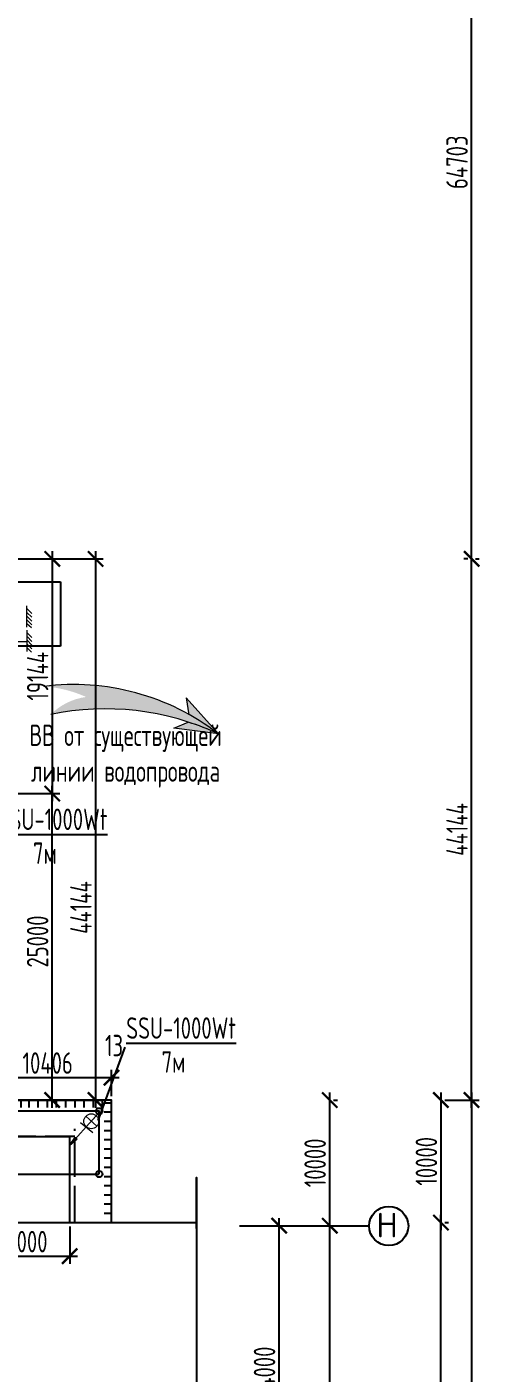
# Paper-space layout 'СГП' of a CAD drawing. Header units: millimetres. Extents: x 1 to 2190, y 0 to 1001.
# Drawn here: x 483.2 to 557.1, y 249.8 to 469.4 of the extents above; entities that cross this region are included whole.
import ezdxf

# ---------------------------------------------------------------- set-up
doc = ezdxf.new("R2010")
doc.units = ezdxf.units.MM
doc.header["$LTSCALE"] = 0.5
doc.linetypes.add('ACAD_ISO02W100', pattern=[15, 12, -3])
doc.layers.add('ЛИНИИ_01', color=7, linetype='Continuous', lineweight=9)
doc.layers.add('ТОНКИЕе', color=7, linetype='Continuous', lineweight=25)
doc.layers.add('построения', color=6, linetype='Continuous')
doc.layers.add('размеры', color=7, linetype='Continuous')
doc.styles.add('Наклонный', font='isocpeur.ttf', dxfattribs={"width": 0.7, "height": 3.5})
doc.styles.add('Наклонный 5', font='isocpeur.ttf', dxfattribs={"height": 7})
doc.linetypes.add('119-1 Кабель высоковольтный подземный', pattern='A,8,-2,[31,Russia-GOST_Topo.shx,S=0.15,R=180,X=0,Y=0],1,[31,Russia-GOST_Topo.shx,S=0.1,R=180,X=0,Y=0],6,[31,Russia-GOST_Topo.shx,S=0.1,R=0,X=0,Y=0],1,[31,Russia-GOST_Topo.shx,S=0.15,R=0,X=0,Y=0],-2', length=20)
doc.dimstyles.new('СТРОИТЕЛЬНЫЙ', dxfattribs={"dimtxt": 3.5, "dimasz": 2.5, "dimexe": 1.25, "dimexo": 0.625, "dimtad": 1, "dimdec": 0, "dimlfac": 500, "dimdsep": 46, "dimtxsty": 'Наклонный', "dimblk1": 'ARCHTICK', "dimblk2": 'ARCHTICK', "dimsah": 1, "dimcen": 0, "dimdle": 1.25, "dimadec": 0, "dimazin": 0, "dimtfac": 0.75, "dimtdec": 0, "dimtmove": 0, "dimatfit": 3, "dimldrblk": 'ARCHTICK', "dimfxl": 1, "dimtolj": 1, "dimtzin": 0, "dimarcsym": 0})
picture_1 = doc.add_image_def('image4.png', size_in_pixel=(451, 482))

# ---------------------------------------------------------------- blocks, each defined once
blk = doc.blocks.new('_ArchTick')
at = {"color": 0, "linetype": 'ByBlock', "const_width": 0.15}
blk.add_lwpolyline([(-0.5, -0.5), (0.5, 0.5)], dxfattribs=at)
blk = doc.blocks.new('*D839')
at = {"layer": 'Defpoints', "color": 0, "transparency": 16777216}
for p in [(476.19, 344.36), (487.33, 344.36), (476.19, 294.36)]:
    blk.add_point(p, dxfattribs=at)
at = {"layer": 'размеры', "color": 0, "lineweight": -2, "transparency": 16777216}
for p, q in [((487.33, 293.11), (487.33, 345.61)), ((476.81, 344.36), (488.58, 344.36)), ((476.81, 294.36), (488.58, 294.36))]:
    blk.add_line(p, q, dxfattribs=at)
at = {"layer": 'размеры', "color": 0, "lineweight": -2, "transparency": 16777216, "xscale": 2.5, "yscale": 2.5, "zscale": 2.5}
for p, rotation in [((487.33, 344.36), 90), ((487.33, 294.36), 270)]:
    blk.add_blockref('_ArchTick', p, dxfattribs=dict(at, rotation=rotation))
at = {"layer": 'размеры', "color": 0, "transparency": 16777216, "insert": (484.95, 320.22), "char_height": 3.5, "attachment_point": 5, "rotation": 90, "style": 'Наклонный'}
blk.add_mtext('\\A1;25000', dxfattribs=at)
blk = doc.blocks.new('*D860')
at = {"layer": 'Defpoints', "color": 0, "transparency": 16777216}
for p in [(476.2, 274.36), (490.19, 274.36), (490.19, 268.89)]:
    blk.add_point(p, dxfattribs=at)
at = {"layer": 'размеры', "color": 0, "lineweight": -2, "transparency": 16777216}
for p, q in [((476.2, 273.73), (476.2, 267.64)), ((490.19, 273.73), (490.19, 267.64)), ((474.95, 268.89), (491.44, 268.89))]:
    blk.add_line(p, q, dxfattribs=at)
at = {"layer": 'размеры', "color": 0, "lineweight": -2, "transparency": 16777216, "xscale": 2.5, "yscale": 2.5, "zscale": 2.5, "rotation": 180}
blk.add_blockref('_ArchTick', (476.2, 268.89), dxfattribs=at)
at = {"layer": 'размеры', "color": 0, "lineweight": -2, "transparency": 16777216, "xscale": 2.5, "yscale": 2.5, "zscale": 2.5}
blk.add_blockref('_ArchTick', (490.19, 268.89), dxfattribs=at)
at = {"layer": 'размеры', "color": 0, "transparency": 16777216, "insert": (483.19, 271.26), "char_height": 3.5, "attachment_point": 5, "style": 'Наклонный'}
blk.add_mtext('\\A1;7000', dxfattribs=at)
blk = doc.blocks.new('*D907')
at = {"layer": 'Defpoints', "color": 0, "transparency": 16777216}
for p in [(476.19, 382.65), (476.19, 344.36), (487.33, 344.36)]:
    blk.add_point(p, dxfattribs=at)
at = {"layer": 'размеры', "color": 0, "lineweight": -2, "transparency": 16777216}
for p, q in [((476.81, 382.65), (488.58, 382.65)), ((487.33, 383.9), (487.33, 343.11)), ((476.81, 344.36), (488.58, 344.36))]:
    blk.add_line(p, q, dxfattribs=at)
at = {"layer": 'размеры', "color": 0, "lineweight": -2, "transparency": 16777216, "xscale": 2.5, "yscale": 2.5, "zscale": 2.5}
for p, rotation in [((487.33, 382.65), 90), ((487.33, 344.36), 270)]:
    blk.add_blockref('_ArchTick', p, dxfattribs=dict(at, rotation=rotation))
at = {"layer": 'размеры', "color": 0, "transparency": 16777216, "insert": (484.95, 363.5), "char_height": 3.5, "attachment_point": 5, "rotation": 90, "style": 'Наклонный'}
blk.add_mtext('\\A1;19144', dxfattribs=at)
blk = doc.blocks.new('*D908')
at = {"layer": 'Defpoints', "color": 0, "transparency": 16777216}
for p in [(497, 298.02), (476.19, 294.36), (497, 294.36)]:
    blk.add_point(p, dxfattribs=at)
at = {"layer": 'размеры', "color": 0, "lineweight": -2, "transparency": 16777216}
for p, q in [((476.19, 294.98), (476.19, 299.27)), ((497, 294.98), (497, 299.27)), ((474.94, 298.02), (498.25, 298.02))]:
    blk.add_line(p, q, dxfattribs=at)
at = {"layer": 'размеры', "color": 0, "lineweight": -2, "transparency": 16777216, "xscale": 2.5, "yscale": 2.5, "zscale": 2.5, "rotation": 180}
blk.add_blockref('_ArchTick', (476.19, 298.02), dxfattribs=at)
at = {"layer": 'размеры', "color": 0, "lineweight": -2, "transparency": 16777216, "xscale": 2.5, "yscale": 2.5, "zscale": 2.5}
blk.add_blockref('_ArchTick', (497, 298.02), dxfattribs=at)
at = {"layer": 'размеры', "color": 0, "transparency": 16777216, "insert": (486.59, 300.39), "char_height": 3.5, "attachment_point": 5, "style": 'Наклонный'}
blk.add_mtext('\\A1;10406', dxfattribs=at)
blk = doc.blocks.new('*D909')
at = {"layer": 'Defpoints', "color": 0, "transparency": 16777216}
for p in [(550.7, 294.36), (550.7, 274.36), (550.7, 274.36)]:
    blk.add_point(p, dxfattribs=at)
at = {"layer": 'размеры', "color": 0, "lineweight": -2, "transparency": 16777216}
for p, q in [((550.7, 295.61), (550.7, 273.11)), ((551.33, 294.36), (551.95, 294.36)), ((551.33, 274.36), (551.95, 274.36))]:
    blk.add_line(p, q, dxfattribs=at)
at = {"layer": 'размеры', "color": 0, "lineweight": -2, "transparency": 16777216, "xscale": 2.5, "yscale": 2.5, "zscale": 2.5}
for p, rotation in [((550.7, 294.36), 90), ((550.7, 274.36), 270)]:
    blk.add_blockref('_ArchTick', p, dxfattribs=dict(at, rotation=rotation))
at = {"layer": 'размеры', "color": 0, "transparency": 16777216, "insert": (548.33, 284.36), "char_height": 3.5, "attachment_point": 5, "rotation": 90, "style": 'Наклонный'}
blk.add_mtext('\\A1;10000', dxfattribs=at)
blk = doc.blocks.new('*D922')
at = {"layer": 'Defpoints', "color": 0, "transparency": 16777216}
for p in [(487.33, 382.65), (487.25, 294.36), (494.39, 294.36)]:
    blk.add_point(p, dxfattribs=at)
at = {"layer": 'размеры', "color": 0, "lineweight": -2, "transparency": 16777216}
for p, q in [((487.95, 382.65), (495.64, 382.65)), ((494.39, 383.9), (494.39, 293.11)), ((487.87, 294.36), (495.64, 294.36))]:
    blk.add_line(p, q, dxfattribs=at)
at = {"layer": 'размеры', "color": 0, "lineweight": -2, "transparency": 16777216, "xscale": 2.5, "yscale": 2.5, "zscale": 2.5}
for p, rotation in [((494.39, 382.65), 90), ((494.39, 294.36), 270)]:
    blk.add_blockref('_ArchTick', p, dxfattribs=dict(at, rotation=rotation))
at = {"layer": 'размеры', "color": 0, "transparency": 16777216, "insert": (492.01, 325.76), "char_height": 3.5, "attachment_point": 5, "rotation": 90, "style": 'Наклонный'}
blk.add_mtext('\\A1;44144', dxfattribs=at)
blk = doc.blocks.new('*D923')
at = {"layer": 'Defpoints', "color": 0, "transparency": 16777216}
for p in [(550.7, 274.36), (550.7, 274.36), (550.7, 129.45)]:
    blk.add_point(p, dxfattribs=at)
at = {"layer": 'размеры', "color": 0, "lineweight": -2, "transparency": 16777216}
for p, q in [((550.7, 128.2), (550.7, 275.61)), ((551.33, 274.36), (551.95, 274.36)), ((551.33, 129.45), (551.95, 129.45))]:
    blk.add_line(p, q, dxfattribs=at)
at = {"layer": 'размеры', "color": 0, "lineweight": -2, "transparency": 16777216, "xscale": 2.5, "yscale": 2.5, "zscale": 2.5}
for p, rotation in [((550.7, 274.36), 90), ((550.7, 129.45), 270)]:
    blk.add_blockref('_ArchTick', p, dxfattribs=dict(at, rotation=rotation))
at = {"layer": 'размеры', "color": 0, "transparency": 16777216, "insert": (548.33, 201.9), "char_height": 3.5, "attachment_point": 5, "rotation": 90, "style": 'Наклонный'}
blk.add_mtext('\\A1;72453', dxfattribs=at)
blk = doc.blocks.new('*D924')
at = {"layer": 'Defpoints', "color": 0, "transparency": 16777216}
for p in [(550.7, 294.36), (550.7, 115.76), (555.69, 115.76)]:
    blk.add_point(p, dxfattribs=at)
at = {"layer": 'размеры', "color": 0, "lineweight": -2, "transparency": 16777216}
for p, q in [((551.33, 294.36), (556.94, 294.36)), ((555.69, 295.61), (555.69, 114.51)), ((551.33, 115.76), (556.94, 115.76))]:
    blk.add_line(p, q, dxfattribs=at)
at = {"layer": 'размеры', "color": 0, "lineweight": -2, "transparency": 16777216, "xscale": 2.5, "yscale": 2.5, "zscale": 2.5}
for p, rotation in [((555.69, 294.36), 90), ((555.69, 115.76), 270)]:
    blk.add_blockref('_ArchTick', p, dxfattribs=dict(at, rotation=rotation))
at = {"layer": 'размеры', "color": 0, "transparency": 16777216, "insert": (553.32, 205.06), "char_height": 3.5, "attachment_point": 5, "rotation": 90, "style": 'Наклонный'}
blk.add_mtext('\\A1;89299', dxfattribs=at)
blk = doc.blocks.new('*D956')
at = {"layer": 'Defpoints', "color": 0, "transparency": 16777216}
for p in [(519.63, 273.86), (524.32, 273.86), (519.63, 225.86)]:
    blk.add_point(p, dxfattribs=at)
at = {"layer": 'ТОНКИЕе', "color": 0, "lineweight": -2, "transparency": 16777216}
for p, q in [((524.32, 224.61), (524.32, 275.11)), ((520.25, 273.86), (525.57, 273.86)), ((520.25, 225.86), (525.57, 225.86))]:
    blk.add_line(p, q, dxfattribs=at)
at = {"layer": 'ТОНКИЕе', "color": 0, "lineweight": -2, "transparency": 16777216, "xscale": 2.5, "yscale": 2.5, "zscale": 2.5}
for p, rotation in [((524.32, 273.86), 90), ((524.32, 225.86), 270)]:
    blk.add_blockref('_ArchTick', p, dxfattribs=dict(at, rotation=rotation))
at = {"layer": 'ТОНКИЕе', "color": 0, "transparency": 16777216, "insert": (521.94, 249.86), "char_height": 3.5, "attachment_point": 5, "rotation": 90, "style": 'Наклонный'}
blk.add_mtext('\\A1;24000', dxfattribs=at)
blk = doc.blocks.new('*D957')
at = {"layer": 'Defpoints', "color": 0, "transparency": 16777216}
for p in [(519.63, 273.86), (532.57, 273.86), (519.63, 129.86)]:
    blk.add_point(p, dxfattribs=at)
at = {"layer": 'ТОНКИЕе', "color": 0, "lineweight": -2, "transparency": 16777216}
for p, q in [((532.57, 128.61), (532.57, 275.11)), ((520.25, 273.86), (533.82, 273.86)), ((520.25, 129.86), (533.82, 129.86))]:
    blk.add_line(p, q, dxfattribs=at)
at = {"layer": 'ТОНКИЕе', "color": 0, "lineweight": -2, "transparency": 16777216, "xscale": 2.5, "yscale": 2.5, "zscale": 2.5}
for p, rotation in [((532.57, 273.86), 90), ((532.57, 129.86), 270)]:
    blk.add_blockref('_ArchTick', p, dxfattribs=dict(at, rotation=rotation))
at = {"layer": 'ТОНКИЕе', "color": 0, "transparency": 16777216, "insert": (530.19, 201.86), "char_height": 3.5, "attachment_point": 5, "rotation": 90, "style": 'Наклонный'}
blk.add_mtext('\\A1;72000', dxfattribs=at)
blk = doc.blocks.new('*D1048')
at = {"layer": 'Defpoints', "color": 0, "transparency": 16777216}
for p in [(532.57, 294.36), (532.57, 294.36), (532.57, 273.86)]:
    blk.add_point(p, dxfattribs=at)
at = {"layer": 'размеры', "color": 0, "lineweight": -2, "transparency": 16777216}
for p, q in [((532.57, 272.61), (532.57, 295.61)), ((533.19, 294.36), (533.82, 294.36)), ((533.19, 273.86), (533.82, 273.86))]:
    blk.add_line(p, q, dxfattribs=at)
at = {"layer": 'размеры', "color": 0, "lineweight": -2, "transparency": 16777216, "xscale": 2.5, "yscale": 2.5, "zscale": 2.5}
for p, rotation in [((532.57, 294.36), 90), ((532.57, 273.86), 270)]:
    blk.add_blockref('_ArchTick', p, dxfattribs=dict(at, rotation=rotation))
at = {"layer": 'размеры', "color": 0, "transparency": 16777216, "insert": (530.19, 284.11), "char_height": 3.5, "attachment_point": 5, "rotation": 90, "style": 'Наклонный'}
blk.add_mtext('\\A1;10000', dxfattribs=at)
blk = doc.blocks.new('*D1049')
at = {"layer": 'Defpoints', "color": 0, "transparency": 16777216}
for p in [(555.69, 382.65), (555.69, 382.65), (555.69, 294.36)]:
    blk.add_point(p, dxfattribs=at)
at = {"layer": 'размеры', "color": 0, "lineweight": -2, "transparency": 16777216}
for p, q in [((555.07, 382.65), (554.44, 382.65)), ((555.69, 293.11), (555.69, 383.9)), ((556.32, 294.36), (556.94, 294.36))]:
    blk.add_line(p, q, dxfattribs=at)
at = {"layer": 'размеры', "color": 0, "lineweight": -2, "transparency": 16777216, "xscale": 2.5, "yscale": 2.5, "zscale": 2.5}
for p, rotation in [((555.69, 382.65), 90), ((555.69, 294.36), 270)]:
    blk.add_blockref('_ArchTick', p, dxfattribs=dict(at, rotation=rotation))
at = {"layer": 'размеры', "color": 0, "transparency": 16777216, "insert": (553.32, 338.5), "char_height": 3.5, "attachment_point": 5, "rotation": 90, "style": 'Наклонный'}
blk.add_mtext('\\A1;44144', dxfattribs=at)
blk = doc.blocks.new('*D1050')
at = {"layer": 'Defpoints', "color": 0, "transparency": 16777216}
for p in [(555.69, 512.05), (555.69, 512.05), (555.69, 382.65)]:
    blk.add_point(p, dxfattribs=at)
at = {"layer": 'размеры', "color": 0, "lineweight": -2, "transparency": 16777216}
for p, q in [((555.07, 512.05), (554.44, 512.05)), ((555.69, 381.4), (555.69, 513.3)), ((556.32, 382.65), (556.94, 382.65))]:
    blk.add_line(p, q, dxfattribs=at)
at = {"layer": 'размеры', "color": 0, "lineweight": -2, "transparency": 16777216, "xscale": 2.5, "yscale": 2.5, "zscale": 2.5}
for p, rotation in [((555.69, 512.05), 90), ((555.69, 382.65), 270)]:
    blk.add_blockref('_ArchTick', p, dxfattribs=dict(at, rotation=rotation))
at = {"layer": 'размеры', "color": 0, "transparency": 16777216, "insert": (553.32, 447.35), "char_height": 3.5, "attachment_point": 5, "rotation": 90, "style": 'Наклонный'}
blk.add_mtext('\\A1;64703', dxfattribs=at)

psp = doc.layouts.new('СГП')

# ---------------------------------------------------------------- hatches: boundary and pattern name
at = {"layer": 'размеры', "lineweight": 9}
for points in [[(485.9523, 361.8382, -0.08970036), (492.8553, 360.1135, -0.00002138), (492.8561, 360.1136, 0.00002138), (492.8553, 360.1135, -0.00000494), (492.8557, 360.1133, 0.00000494), (492.8553, 360.1135, 0.16751003), (487.0839, 357.249, -0.16199528), (514.4139, 354.0923), (514.4138, 354.0925, 0.19901055)], [(509.145, 359.9486), (509.5951, 357.2742, -0.03752727), (514.4138, 354.0925)], [(511.2115, 355.4325, 0.01476385), (509.475, 355.9915), (507.1513, 355.0388), (514.4129, 354.0928, 0.01991966)]]:
    psp.add_hatch(color=256, dxfattribs=at).paths.add_polyline_path(points)

# ---------------------------------------------------------------- linework, layer by layer
at = {"layer": 'ЛИНИИ_01', "lineweight": 20}
for p, q in [((494.8927, 292.1969), (493.4443, 290.6158)), ((492.8793, 289.999), (490.1332, 286.9341)), ((492.8042, 291.7147), (494.595, 290.0742)), ((494.5199, 291.7899), (492.8793, 289.999)), ((490.1332, 286.9341), (491.0756, 288.2842)), ((490.1332, 286.9341), (491.3722, 288.0186)), ((491.0756, 288.2842), (491.141, 288.0265)), ((491.3722, 288.0186), (491.1088, 288.0554))]:
    psp.add_line(p, q, dxfattribs=at)
psp.add_circle((493.6996, 290.8945), 1.2144, dxfattribs=at)
at = {"layer": 'размеры', "color": 0, "lineweight": 20}
for p, q in [((483.2142, 371.4837), (483.2142, 374.9612)), ((484.0043, 373.7391), (483.2165, 374.5269)), ((484.0043, 373.123), (483.2165, 373.9108)), ((484.0043, 372.5069), (483.2165, 373.2947)), ((484.0043, 371.8908), (483.2165, 372.6786)), ((483.9499, 371.3764), (483.2165, 372.0625)), ((483.2315, 369.1148), (480.1407, 369.1148)), ((483.2388, 367.5467), (483.2388, 371.0241)), ((484.0289, 369.802), (483.2411, 370.5898)), ((484.0289, 369.1859), (483.2411, 369.9737)), ((484.0289, 368.5698), (483.2411, 369.3576)), ((484.0289, 367.9537), (483.2411, 368.7415)), ((483.9744, 367.4393), (483.2411, 368.1254))]:
    psp.add_line(p, q, dxfattribs=at)
at = {"layer": 'размеры', "lineweight": 9}
for p, q in [((514.4136, 354.0927), (509.145, 359.9486)), ((509.145, 359.9486), (509.6073, 357.2022)), ((507.151, 355.0387), (509.4818, 355.9943)), ((514.4131, 354.0928), (507.1499, 355.039))]:
    psp.add_line(p, q, dxfattribs=at)
at = {"layer": 'размеры', "lineweight": 20}
psp.add_line((491.9581, 290.7177), (493.966, 289.0817), dxfattribs=at)
at = {"layer": 'размеры', "lineweight": 9}
for centre, radius, start, end in [((490.8381, 323.6277), 38.5216, 52.265812, 97.288439), ((496.0053, 314.6004), 43.5717, 65.009859, 101.815018), ((500.8795, 326.3124), 30.8987, 64.104534, 73.849527)]:
    psp.add_arc(centre, radius, start, end, dxfattribs=at)
at = {"layer": 'ТОНКИЕе', "color": 153, "linetype": '119-1 Кабель высоковольтный подземный'}
for p, q in [((490.1856, 288.3569), (347.8581, 288.3569)), ((490.1856, 274.3569), (490.1856, 288.3569))]:
    psp.add_line(p, q, dxfattribs=at)
at = {"layer": 'ТОНКИЕе', "color": 2, "true_color": 0xffff00}
for points in [[(494.9978, 282.3016), (494.9978, 292.5272), (434.8731, 292.5272), (434.8731, 344.2524), (434.8731, 348.2524), (471.6583, 348.2524), (471.4152, 378.6455)], [(322.6819, 282.2919), (494.9978, 282.2919)]]:
    psp.add_lwpolyline(points, dxfattribs=at)
at = {"layer": 'ТОНКИЕе', "color": 237, "linetype": 'ACAD_ISO02W100', "true_color": 0x8a2466}
for points in [[(431.6303, 310.5907), (436.1856, 310.5907), (436.1856, 310.5907), (436.1856, 294.3569), (448.6698, 288.464), (490.9978, 288.464)], [(490.1856, 274.3569), (490.9978, 274.3569), (490.9978, 289.6599)]]:
    psp.add_lwpolyline(points, dxfattribs=at)
at = {"layer": 'ТОНКИЕе'}
for points in [[(499.1508, 302.9855), (494.7736, 291.0457)], [(490.9978, 274.3569), (496.9978, 274.3569), (496.9978, 294.3569), (476.1856, 294.3569)], [(483.688, 294.3569), (482.188, 294.3569), (482.188, 293.1569)], [(484.9978, 294.3569), (483.4978, 294.3569), (483.4978, 293.1569)], [(486.4978, 294.3569), (484.9978, 294.3569), (484.9978, 293.1569)], [(487.9978, 294.3569), (486.4978, 294.3569), (486.4978, 293.1569)], [(489.4978, 294.3569), (487.9978, 294.3569), (487.9978, 293.1569)], [(490.9978, 294.3569), (489.4978, 294.3569), (489.4978, 293.1569)], [(492.4978, 294.3569), (490.9978, 294.3569), (490.9978, 293.1569)], [(493.9978, 294.3569), (492.4978, 294.3569), (492.4978, 293.1569)], [(495.4978, 294.3569), (493.9978, 294.3569), (493.9978, 293.1569)], [(496.9978, 294.3569), (495.4978, 294.3569), (495.4978, 293.1569)], [(496.9978, 292.3569), (496.9978, 293.8569), (495.7978, 293.8569)], [(496.9978, 290.8569), (496.9978, 292.3569), (495.7978, 292.3569)], [(496.9978, 289.3569), (496.9978, 290.8569), (495.7978, 290.8569)], [(496.9978, 287.8569), (496.9978, 289.3569), (495.7978, 289.3569)], [(496.9978, 286.3569), (496.9978, 287.8569), (495.7978, 287.8569)], [(496.9978, 284.8569), (496.9978, 286.3569), (495.7978, 286.3569)], [(496.9978, 283.3569), (496.9978, 284.8569), (495.7978, 284.8569)], [(496.9978, 281.8569), (496.9978, 283.3569), (495.7978, 283.3569)], [(496.9978, 280.3569), (496.9978, 281.8569), (495.7978, 281.8569)], [(496.9978, 278.8569), (496.9978, 280.3569), (495.7978, 280.3569)], [(496.9978, 277.3569), (496.9978, 278.8569), (495.7978, 278.8569)], [(496.9978, 275.8569), (496.9978, 277.3569), (495.7978, 277.3569)], [(496.9978, 274.3569), (496.9978, 275.8569), (495.7978, 275.8569)]]:
    psp.add_lwpolyline(points, dxfattribs=at)
at = {"layer": 'ТОНКИЕе', "color": 0}
for points in [[(510.8538, 273.417), (510.8538, 281.6985), (510.8538, 209.4155), (514.1921, 208.2313), (507.8491, 207.6504), (510.8538, 206.4887), (510.8538, 115.7597)], [(476.1973, 274.3569), (510.8538, 274.3569)], [(517.8733, 273.8569), (538.9694, 273.8569)]]:
    psp.add_lwpolyline(points, dxfattribs=at)
at = {"layer": 'ТОНКИЕе', "color": 2, "true_color": 0xffff00}
for centre in [(494.9978, 292.5272), (494.9978, 282.2919)]:
    psp.add_circle(centre, 0.5316, dxfattribs=at)
at = {"layer": 'ТОНКИЕе', "color": 0}
psp.add_circle((542.1844, 273.8106), 3.2, dxfattribs=at)

# ---------------------------------------------------------------- texts
at = {"layer": 'ТОНКИЕе', "char_height": 3.5, "attachment_point": 1, "style": 'Наклонный'}
for s, width, gutter_width, insert in [('\\pxqc;ВВ от существующей линии водопровода', 37.730795, 35, (480.4282, 355.6133)), ('{\\LSSU-1000Wt}', 5.983696, 17.5, (478.4468, 341.9061)), ('7м', 5.983696, 17.5, (484.2047, 336.3795)), ('{\\LSSU-1000Wt}', 5.983696, 17.5, (499.4014, 307.8496)), ('13', 14.451196, 17.5, (495.9342, 304.9969)), ('7м', 5.983696, 17.5, (505.1593, 302.323))]:
    psp.add_mtext_dynamic_manual_height_columns(s, width=width, gutter_width=gutter_width, heights=[0], dxfattribs=dict(at, insert=insert))
at = {"layer": 'ТОНКИЕе', "color": 0, "insert": (543.6914, 275.9646), "char_height": 4, "attachment_point": 3, "style": 'Наклонный 5'}
psp.add_mtext_dynamic_manual_height_columns('{\\Q0;Н}', width=5, gutter_width=35, heights=[0], dxfattribs=at)

# ---------------------------------------------------------------- dimensions: what is measured, and where the dimension line sits
at = {"layer": 'размеры'}
for base, p1, p2, picture, middle in [((555.6921, 512.0508), (555.6921, 382.6455), (555.6921, 512.0508), '*D1050', (553.3171, 447.3481)), ((487.3299, 344.3569), (476.1856, 382.6455), (476.1856, 344.3569), '*D907', (484.9549, 363.5012)), ((555.6921, 382.6455), (555.6921, 294.3569), (555.6921, 382.6455), '*D1049', (553.3171, 338.5012)), ((550.7014, 274.3569), (550.7014, 294.3569), (550.7014, 274.3569), '*D909', (548.3264, 284.3569)), ((555.6921, 115.7597), (550.7014, 294.3569), (550.7014, 115.7597), '*D924', (553.3171, 205.0583)), ((550.7014, 274.3569), (550.7014, 129.451), (550.7014, 274.3569), '*D923', (548.3264, 201.904))]:
    dim = psp.add_linear_dim(base=base, p1=p1, p2=p2, angle=90, dimstyle='СТРОИТЕЛЬНЫЙ', dxfattribs=at)
    dim.commit()
    dim.dimension.update_dxf_attribs({"geometry": picture, "text_midpoint": middle})
dim = psp.add_linear_dim(base=(494.388, 294.3569), p1=(487.3299, 382.6455), p2=(487.2478, 294.3569), angle=90, dimstyle='СТРОИТЕЛЬНЫЙ', dxfattribs=at)
dim.commit()
dim.dimension.update_dxf_attribs({"geometry": '*D922', "text_midpoint": (494.388, 325.7618), "dimtype": 160})
at = {"layer": 'размеры', "color": 0}
dim = psp.add_linear_dim(base=(487.3299, 344.3569), p1=(476.1856, 294.3569), p2=(476.1856, 344.3569), angle=90, dimstyle='СТРОИТЕЛЬНЫЙ', dxfattribs=at)
dim.commit()
dim.dimension.update_dxf_attribs({"geometry": '*D839', "text_midpoint": (487.3299, 320.2192), "dimtype": 160})
at = {"layer": 'размеры'}
dim = psp.add_linear_dim(base=(496.9978, 298.0158), p1=(476.1856, 294.3569), p2=(496.9978, 294.3569), dimstyle='СТРОИТЕЛЬНЫЙ', dxfattribs=at)
dim.commit()
dim.dimension.update_dxf_attribs({"geometry": '*D908', "text_midpoint": (486.5917, 300.3908)})
dim = psp.add_linear_dim(base=(532.5694, 294.3569), p1=(532.5694, 273.8569), p2=(532.5694, 294.3569), angle=90, text='10000', dimstyle='СТРОИТЕЛЬНЫЙ', dxfattribs=at)
dim.commit()
dim.dimension.update_dxf_attribs({"geometry": '*D1048', "text_midpoint": (530.1944, 284.1069)})
dim = psp.add_linear_dim(base=(490.1856, 268.8853), p1=(476.1973, 274.3569), p2=(490.1856, 274.3569), text='7000', dimstyle='СТРОИТЕЛЬНЫЙ', dxfattribs=at)
dim.commit()
dim.dimension.update_dxf_attribs({"geometry": '*D860', "text_midpoint": (483.1915, 271.2603)})
at = {"layer": 'ТОНКИЕе', "color": 0}
for base, p1, text, picture, middle in [((524.3196, 273.8569), (519.6291, 225.8569), '24000', '*D956', (521.9446, 249.8569)), ((532.5694, 273.8569), (519.6291, 129.8569), '72000', '*D957', (530.1944, 201.8569))]:
    dim = psp.add_linear_dim(base=base, p1=p1, p2=(519.6291, 273.8569), angle=90, text=text, dimstyle='СТРОИТЕЛЬНЫЙ', dxfattribs=at)
    dim.commit()
    dim.dimension.update_dxf_attribs({"geometry": picture, "text_midpoint": middle})

# ---------------------------------------------------------------- pictures from other files: only their frames are drawn
at = {"layer": 'построения', "color": 7, "true_color": 0xffffff}
image = psp.add_image(picture_1, insert=(478.8845, 368.4269), size_in_units=(9.7959, 10.4692), dxfattribs=at)
image.dxf.flags = 7

doc.saveas('drawing.dxf')
